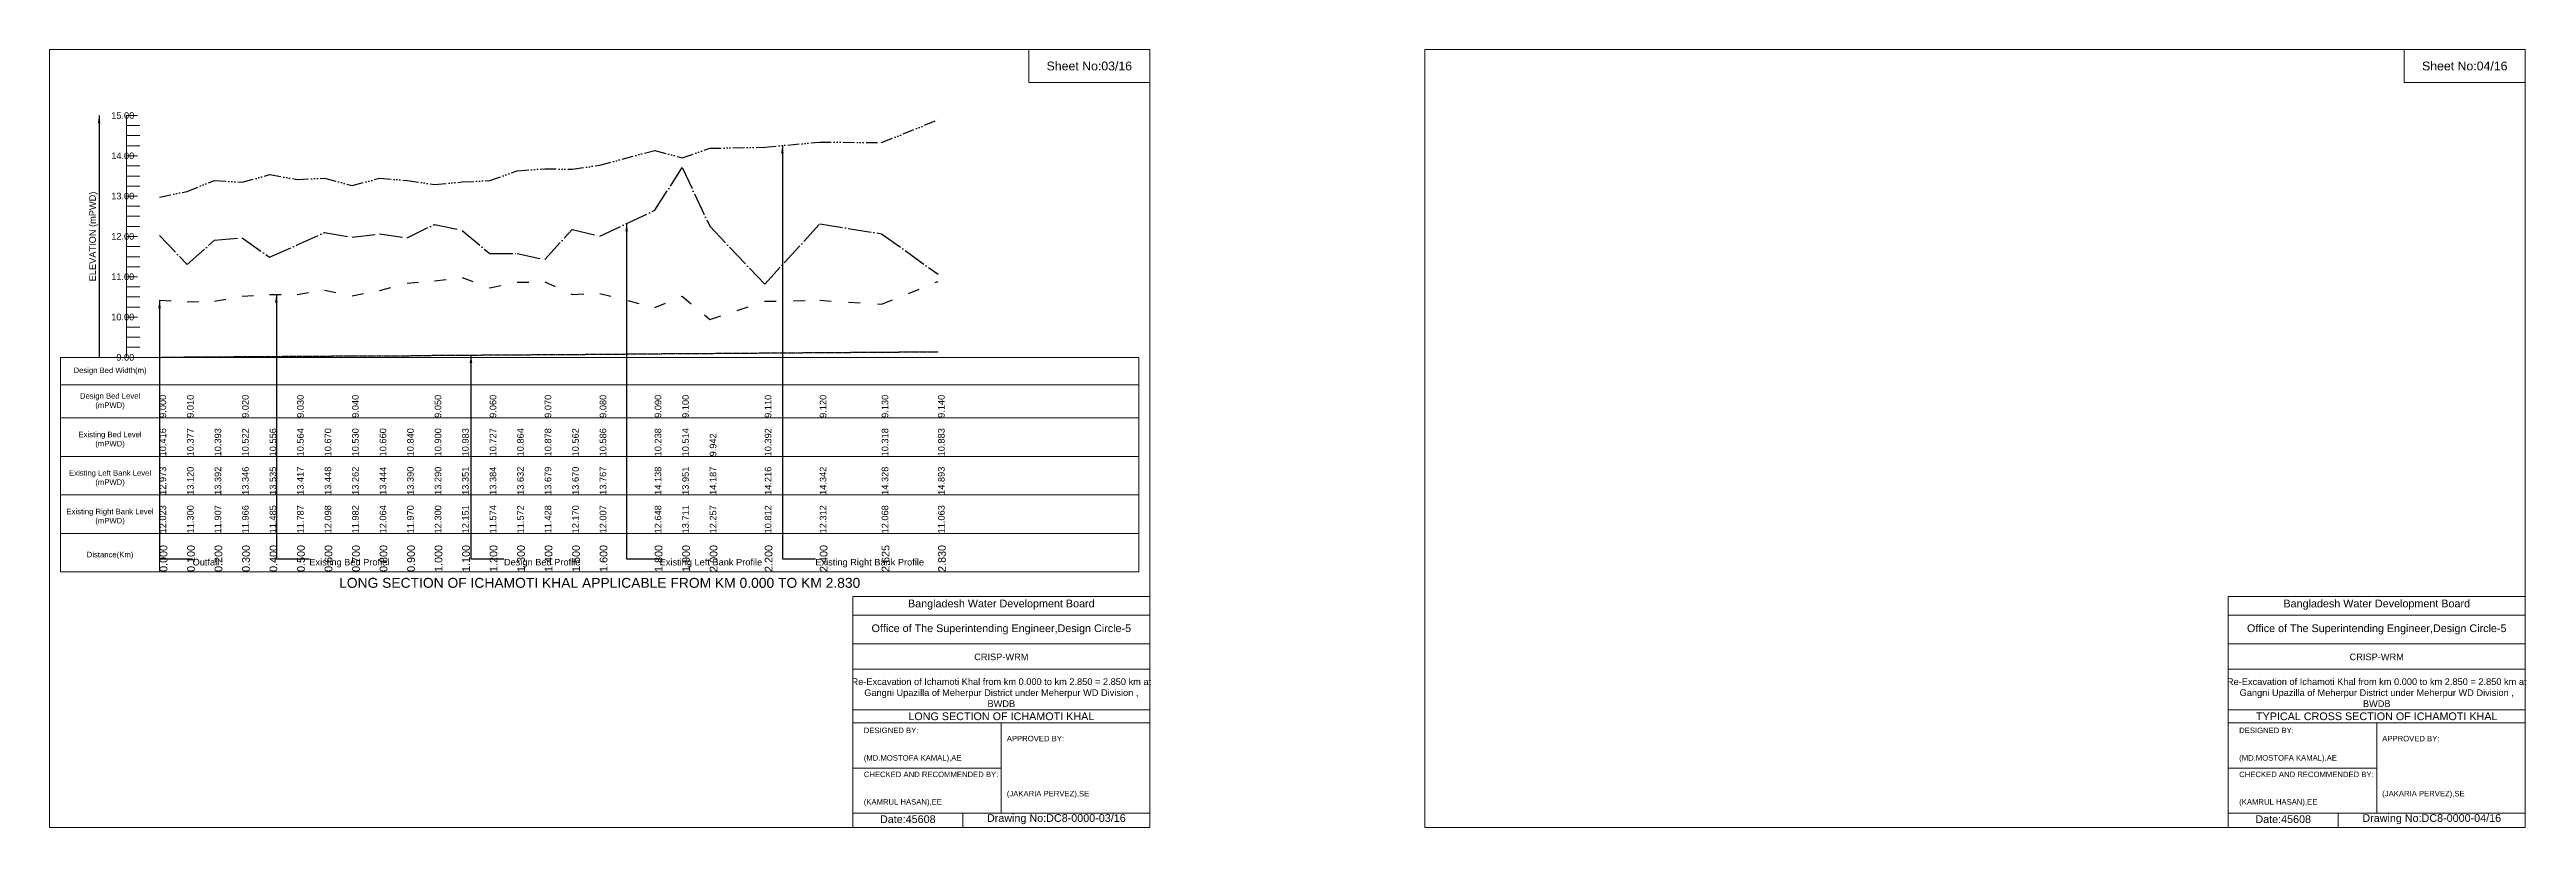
# Model space of a CAD drawing. Header units: inches. Extents: x 91000 to 258009, y -5656 to 703.
# Drawn here: x 120000 to 138009, y -5656 to 0 of the extents above; entities that cross this region are included whole.
import ezdxf

# ---------------------------------------------------------------- set-up
doc = ezdxf.new("R2010")
doc.units = ezdxf.units.IN
doc.header["$LTSCALE"] = 7
doc.header["$MEASUREMENT"] = 0
for name, pattern in [('ACAD_ISO03W100', [30, 12, -18]), ('ACAD_ISO04W100', [30, 24, -3, 0, -3]), ('ACAD_ISO14W100', [24, 12, -3, 0, -3, 0, -3, 0, -3]), ('CENTER', [2, 1.25, -0.25, 0.25, -0.25])]:
    doc.linetypes.add(name, pattern=pattern)
for name, color, linetype, lineweight in [('Design Bed Level Long Section', 7, 'CENTER', 25), ('Existing Bed Level for Long Section', 7, 'ACAD_ISO03W100', 25), ('Existing Left Bank of Long section', 7, 'ACAD_ISO04W100', 25), ('Existing Right Bank of Long Section', 7, 'ACAD_ISO14W100', 25), ('Long Section Border', 7, 'Continuous', 9), ('Long Section Labels', 7, 'Continuous', 9), ('Vscale for Long Section', 7, 'Continuous', 9)]:
    doc.layers.add(name, color=color, linetype=linetype, lineweight=lineweight)
doc.styles.get("Standard").update_dxf_attribs({"font": 'arial.ttf'})
doc.dimstyles.get("Standard").update_dxf_attribs({"dimtxt": 0.18, "dimasz": 0.18, "dimexe": 0.18, "dimexo": 0.0625, "dimgap": 0.09, "dimtad": 0, "dimtih": 1, "dimtoh": 1, "dimdec": 4, "dimzin": 0, "dimdsep": 46, "dimtxsty": 'Standard', "dimcen": 0.09, "dimadec": 0, "dimazin": 0, "dimtfac": 1, "dimtdec": 4, "dimtofl": 0, "dimtmove": 0, "dimatfit": 3, "dimfxl": 1, "dimtolj": 1, "dimtzin": 0, "dimarcsym": 0})

msp = doc.modelspace()

# ---------------------------------------------------------------- linework, layer by layer
at = {"layer": 'Design Bed Level Long Section'}
msp.add_lwpolyline([(120800, -2238), (121000, -2235), (121200, -2235), (121400, -2232), (121600, -2232), (121800, -2229), (122000, -2229), (122200, -2226), (122400, -2226), (122600, -2226), (122800, -2223), (123000, -2223), (123200, -2220), (123400, -2220), (123600, -2217), (123800, -2217), (124000, -2215), (124400, -2212), (124600, -2209), (124800, -2209), (125200, -2206), (125600, -2203), (126050, -2200), (126460, -2197)], dxfattribs=at)
at = {"layer": 'Existing Bed Level for Long Section'}
msp.add_lwpolyline([(120800, -1823), (121000, -1835), (121200, -1830), (121400, -1792), (121600, -1782), (121800, -1780), (122000, -1749), (122200, -1790), (122400, -1752), (122600, -1699), (122800, -1681), (123000, -1657), (123200, -1732), (123400, -1692), (123600, -1688), (123800, -1780), (124000, -1773), (124400, -1875), (124600, -1794), (124800, -1962), (125200, -1830), (125600, -1823), (126050, -1852), (126460, -1686)], dxfattribs=at)
at = {"layer": 'Existing Left Bank of Long section'}
msp.add_lwpolyline([(120800, -1352), (121000, -1564), (121200, -1386), (121400, -1369), (121600, -1510), (121800, -1421), (122000, -1330), (122200, -1364), (122400, -1340), (122600, -1368), (122800, -1271), (123000, -1315), (123200, -1484), (123400, -1484), (123600, -1527), (123800, -1309), (124000, -1357), (124400, -1169), (124600, -858), (124800, -1284), (125200, -1707), (125600, -1268), (126050, -1339), (126460, -1634)], dxfattribs=at)
at = {"layer": 'Existing Right Bank of Long Section'}
msp.add_lwpolyline([(120800, -1074), (121000, -1031), (121200, -951), (121400, -965), (121600, -909), (121800, -944), (122000, -935), (122200, -989), (122400, -936), (122600, -952), (122800, -981), (123000, -963), (123200, -953), (123400, -881), (123600, -867), (123800, -870), (124000, -841), (124400, -733), (124600, -787), (124800, -718), (125200, -710), (125600, -673), (126050, -677), (126460, -511)], dxfattribs=at)
at = {"layer": 'Long Section Border'}
msp.add_lwpolyline([(120080, -2238), (127920, -2238), (127920, -3798), (120080, -3798)], close=True, dxfattribs=at)
for points in [[(120800, -2238), (120800, -3798)], [(120080, -2438), (127920, -2438)], [(120080, -2678), (127920, -2678)], [(120080, -2958), (127920, -2958)], [(120080, -3238), (127920, -3238)], [(120080, -3518), (127920, -3518)]]:
    msp.add_lwpolyline(points, dxfattribs=at)
at = {"layer": 'Long Section Labels'}
for points in [[(120000, 0), (128000, 0), (128000, -5656), (120000, -5656)], [(127120, 0), (128000, 0), (128000, -240), (127120, -240)], [(130000, 0), (138000, 0), (138000, -5656), (130000, -5656)], [(137120, 0), (138000, 0), (138000, -240), (137120, -240)]]:
    msp.add_lwpolyline(points, close=True, dxfattribs=at)
for points in [[(125840, -5656), (125840, -3976), (128000, -3976)], [(125840, -4112), (128000, -4112)], [(135840, -5656), (135840, -3976), (138000, -3976)], [(135840, -4112), (138000, -4112)], [(125840, -4320), (128000, -4320)], [(135840, -4320), (138000, -4320)], [(125840, -4504), (128000, -4504)], [(135840, -4504), (138000, -4504)], [(125840, -4800), (128000, -4800)], [(135840, -4800), (138000, -4800)], [(125840, -4896), (128000, -4896)], [(126920, -4896), (126920, -5552)], [(135840, -4896), (138000, -4896)], [(136920, -4896), (136920, -5552)], [(125840, -5224), (126920, -5224)], [(135840, -5224), (136920, -5224)], [(125840, -5552), (128000, -5552)], [(126640, -5552), (126640, -5656)], [(135840, -5552), (138000, -5552)], [(136640, -5552), (136640, -5656)]]:
    msp.add_lwpolyline(points, dxfattribs=at)
at = {"layer": 'Vscale for Long Section'}
for points in [[(120560, -2238), (120560, -1945), (120560, -1652), (120560, -1359), (120560, -1066), (120560, -773), (120560, -480)], [(120560, -480), (120640, -480)], [(120560, -553), (120656, -553)], [(120560, -626), (120656, -626)], [(120560, -700), (120656, -700)], [(120560, -773), (120640, -773)], [(120560, -846), (120656, -846)], [(120560, -920), (120656, -920)], [(120560, -993), (120656, -993)], [(120560, -1066), (120640, -1066)], [(120560, -1139), (120656, -1139)], [(120560, -1212), (120656, -1212)], [(120560, -1286), (120656, -1286)], [(120560, -1359), (120640, -1359)], [(120560, -1432), (120656, -1432)], [(120560, -1506), (120656, -1506)], [(120560, -1579), (120656, -1579)], [(120560, -1652), (120640, -1652)], [(120560, -1725), (120656, -1725)], [(120560, -1798), (120656, -1798)], [(120560, -1872), (120656, -1872)], [(120560, -1945), (120640, -1945)], [(120560, -2018), (120656, -2018)], [(120560, -2092), (120656, -2092)], [(120560, -2165), (120656, -2165)], [(120560, -2238), (120640, -2238)]]:
    msp.add_lwpolyline(points, dxfattribs=at)

# ---------------------------------------------------------------- texts
at = {"layer": 'Long Section Border', "attachment_point": 5}
for s, insert, char_height in [('Design Bed Width(m)', (120440, -2338), 40), ('Design Bed Level^J(mPWD)', (120440, -2558), 40), ('Existing Bed Level^J(mPWD)', (120440, -2838), 40), ('Existing Left Bank Level^J(mPWD)', (120440, -3118), 40), ('Existing Right Bank Level^J(mPWD)', (120440, -3398), 40), ('Distance(Km)', (120440, -3678), 40), ('LONG SECTION OF ICHAMOTI KHAL APPLICABLE FROM KM 0.000 TO KM 2.830', (124000, -3878), 72)]:
    msp.add_mtext(s, dxfattribs=dict(at, insert=insert, char_height=char_height))
at = {"layer": 'Long Section Labels'}
for s, insert, char_height, attachment_point in [('Sheet No:03/16', (127560, -120), 64, 5), ('Sheet No:04/16', (137560, -120), 64, 5), ('Outfall', (121040, -3703), 48, 1), ('Existing Bed Profiel', (121889, -3703), 48, 1), ('Design Bed Profile', (123304, -3703), 48, 1), ('Existing Left Bank Profile', (124436, -3703), 48, 1), ('Existing Right Bank Profile', (125568, -3703), 48, 1), ('Bangladesh Water Development Board', (126920, -4036), 56, 5), ('Bangladesh Water Development Board', (136920, -4036), 56, 5), ('Office of The Superintending Engineer,Design Circle-5', (126920, -4216), 56, 5), ('Office of The Superintending Engineer,Design Circle-5', (136920, -4216), 56, 5)]:
    msp.add_mtext(s, dxfattribs=dict(at, insert=insert, char_height=char_height, attachment_point=attachment_point))
for s, insert, char_height, width, attachment_point in [('CRISP-WRM', (126920, -4416), 48, 2240, 5), ('CRISP-WRM', (136920, -4416), 48, 2240, 5), ('Re-Excavation of Ichamoti Khal from km 0.000 to km 2.850 = 2.850 km at^JGangni Upazilla of Meherpur District under Meherpur WD Division ,^JBWDB', (126920, -4676), 48, 2160, 5), ('Re-Excavation of Ichamoti Khal from km 0.000 to km 2.850 = 2.850 km at^JGangni Upazilla of Meherpur District under Meherpur WD Division ,^JBWDB', (136920, -4676), 48, 2160, 5), ('LONG SECTION OF ICHAMOTI KHAL', (126920, -4848), 56, 2240, 5), ('TYPICAL CROSS SECTION OF ICHAMOTI KHAL', (136920, -4848), 56, 2240, 5), ('DESIGNED BY:^J^J^J(MD.MOSTOFA KAMAL),AE', (125920, -5056), 40, 1120, 4), ('APPROVED BY:^J^J^J^J^J^J(JAKARIA PERVEZ),SE', (126960, -5216), 40, 1120, 4), ('DESIGNED BY:^J^J^J(MD.MOSTOFA KAMAL),AE', (135920, -5056), 40, 1120, 4), ('APPROVED BY:^J^J^J^J^J^J(JAKARIA PERVEZ),SE', (136960, -5216), 40, 1120, 4), ('CHECKED AND RECOMMENDED BY:^J^J^J(KAMRUL HASAN),EE', (125920, -5376), 40, 1120, 4), ('CHECKED AND RECOMMENDED BY:^J^J^J(KAMRUL HASAN),EE', (135920, -5376), 40, 1120, 4), ('Date:45608', (126240, -5596), 56, 1120, 5), ('Drawing No:DC8-0000-03/16', (127320, -5596), 56, 1760, 5), ('Date:45608', (136240, -5596), 56, 1120, 5), ('Drawing No:DC8-0000-04/16', (137320, -5596), 56, 1760, 5)]:
    msp.add_mtext(s, dxfattribs=dict(at, insert=insert, char_height=char_height, width=width, attachment_point=attachment_point))
at = {"layer": 'Vscale for Long Section', "char_height": 48, "attachment_point": 6}
for s, insert in [('15.00', (120616, -480)), ('14.00', (120616, -773)), ('13.00', (120616, -1066)), ('12.00', (120616, -1359)), ('11.00', (120616, -1652)), ('10.00', (120616, -1945)), ('9.00', (120616, -2238))]:
    msp.add_mtext(s, dxfattribs=dict(at, insert=insert))
at = {"layer": 'Vscale for Long Section', "rotation": 90}
for s, insert, char_height, attachment_point in [('ELEVATION (mPWD)', (120320, -1359), 48, 5), ('9.000', (120800, -2678), 48, 1), ('9.010', (121000, -2678), 48, 1), ('9.010', (121000, -2678), 48, 1), ('9.020', (121400, -2678), 48, 1), ('9.020', (121400, -2678), 48, 1), ('9.030', (121800, -2678), 48, 1), ('9.030', (121800, -2678), 48, 1), ('9.040', (122200, -2678), 48, 1), ('9.040', (122200, -2678), 48, 1), ('9.040', (122200, -2678), 48, 1), ('9.050', (122800, -2678), 48, 1), ('9.050', (122800, -2678), 48, 1), ('9.060', (123200, -2678), 48, 1), ('9.060', (123200, -2678), 48, 1), ('9.070', (123600, -2678), 48, 1), ('9.070', (123600, -2678), 48, 1), ('9.080', (124000, -2678), 48, 1), ('9.090', (124400, -2678), 48, 1), ('9.100', (124600, -2678), 48, 1), ('9.100', (124600, -2678), 48, 1), ('9.110', (125200, -2678), 48, 1), ('9.120', (125600, -2678), 48, 1), ('9.130', (126050, -2678), 48, 1), ('9.140', (126460, -2678), 48, 1), ('10.416', (120800, -2958), 48, 1), ('10.416', (120800, -2958), 48, 1), ('10.377', (121000, -2958), 48, 1), ('10.393', (121200, -2958), 48, 1), ('10.522', (121400, -2958), 48, 1), ('10.556', (121600, -2958), 48, 1), ('10.564', (121800, -2958), 48, 1), ('10.670', (122000, -2958), 48, 1), ('10.530', (122200, -2958), 48, 1), ('10.660', (122400, -2958), 48, 1), ('10.840', (122600, -2958), 48, 1), ('10.900', (122800, -2958), 48, 1), ('10.983', (123000, -2958), 48, 1), ('10.727', (123200, -2958), 48, 1), ('10.864', (123400, -2958), 48, 1), ('10.878', (123600, -2958), 48, 1), ('10.562', (123800, -2958), 48, 1), ('10.586', (124000, -2958), 48, 1), ('10.238', (124400, -2958), 48, 1), ('10.514', (124600, -2958), 48, 1), ('9.942', (124800, -2958), 48, 1), ('10.392', (125200, -2958), 48, 1), ('10.318', (126050, -2958), 48, 1), ('10.883', (126460, -2958), 48, 1), ('12.973', (120800, -3238), 48, 1), ('13.120', (121000, -3238), 48, 1), ('13.392', (121200, -3238), 48, 1), ('13.346', (121400, -3238), 48, 1), ('13.535', (121600, -3238), 48, 1), ('13.417', (121800, -3238), 48, 1), ('13.448', (122000, -3238), 48, 1), ('13.262', (122200, -3238), 48, 1), ('13.444', (122400, -3238), 48, 1), ('13.390', (122600, -3238), 48, 1), ('13.290', (122800, -3238), 48, 1), ('13.351', (123000, -3238), 48, 1), ('13.384', (123200, -3238), 48, 1), ('13.632', (123400, -3238), 48, 1), ('13.679', (123600, -3238), 48, 1), ('13.670', (123800, -3238), 48, 1), ('13.767', (124000, -3238), 48, 1), ('14.138', (124400, -3238), 48, 1), ('13.951', (124600, -3238), 48, 1), ('14.187', (124800, -3238), 48, 1), ('14.216', (125200, -3238), 48, 1), ('14.342', (125600, -3238), 48, 1), ('14.328', (126050, -3238), 48, 1), ('14.893', (126460, -3238), 48, 1), ('12.023', (120800, -3518), 48, 1), ('11.300', (121000, -3518), 48, 1), ('11.907', (121200, -3518), 48, 1), ('11.966', (121400, -3518), 48, 1), ('11.485', (121600, -3518), 48, 1), ('11.787', (121800, -3518), 48, 1), ('12.098', (122000, -3518), 48, 1), ('11.982', (122200, -3518), 48, 1), ('12.064', (122400, -3518), 48, 1), ('11.970', (122600, -3518), 48, 1), ('12.300', (122800, -3518), 48, 1), ('12.151', (123000, -3518), 48, 1), ('11.574', (123200, -3518), 48, 1), ('11.572', (123400, -3518), 48, 1), ('11.428', (123600, -3518), 48, 1), ('12.170', (123800, -3518), 48, 1), ('12.007', (124000, -3518), 48, 1), ('12.648', (124400, -3518), 48, 1), ('13.711', (124600, -3518), 48, 1), ('12.257', (124800, -3518), 48, 1), ('10.812', (125200, -3518), 48, 1), ('12.312', (125600, -3518), 48, 1), ('12.068', (126050, -3518), 48, 1), ('11.063', (126460, -3518), 48, 1), ('0.000', (120800, -3798), 56, 1), ('0.100', (121000, -3798), 56, 1), ('0.200', (121200, -3798), 56, 1), ('0.300', (121400, -3798), 56, 1), ('0.400', (121600, -3798), 56, 1), ('0.500', (121800, -3798), 56, 1), ('0.600', (122000, -3798), 56, 1), ('0.700', (122200, -3798), 56, 1), ('0.800', (122400, -3798), 56, 1), ('0.900', (122600, -3798), 56, 1), ('1.000', (122800, -3798), 56, 1), ('1.100', (123000, -3798), 56, 1), ('1.200', (123200, -3798), 56, 1), ('1.300', (123400, -3798), 56, 1), ('1.400', (123600, -3798), 56, 1), ('1.500', (123800, -3798), 56, 1), ('1.600', (124000, -3798), 56, 1), ('1.800', (124400, -3798), 56, 1), ('1.900', (124600, -3798), 56, 1), ('2.000', (124800, -3798), 56, 1), ('2.200', (125200, -3798), 56, 1), ('2.400', (125600, -3798), 56, 1), ('2.625', (126050, -3798), 56, 1), ('2.830', (126460, -3798), 56, 1)]:
    msp.add_mtext(s, dxfattribs=dict(at, insert=insert, char_height=char_height, attachment_point=attachment_point))

# ---------------------------------------------------------------- leaders
at = {"layer": 'Long Section Labels', "annotation_type": 0, "has_hookline": 1, "hookline_direction": 0}
for points, text_width in [([(125328, -698), (125328, -3703), (125568, -3703)], 782), ([(124196, -1265), (124196, -3703), (124436, -3703)], 737), ([(121649, -1782), (121649, -3703), (121889, -3703)], 571), ([(120800, -1823), (120800, -3703), (121040, -3703)], 186), ([(123064, -2222), (123064, -3703), (123304, -3703)], 547)]:
    msp.add_leader(points, dimstyle='Standard', override={"dimasz": 57.6}, dxfattribs=dict(at, text_width=text_width))
at = {"layer": 'Vscale for Long Section'}
msp.add_leader([(120360, -480), (120360, -2238)], dimstyle='Standard', override={"dimasz": 57.6}, dxfattribs=at)

doc.saveas('drawing.dxf')
